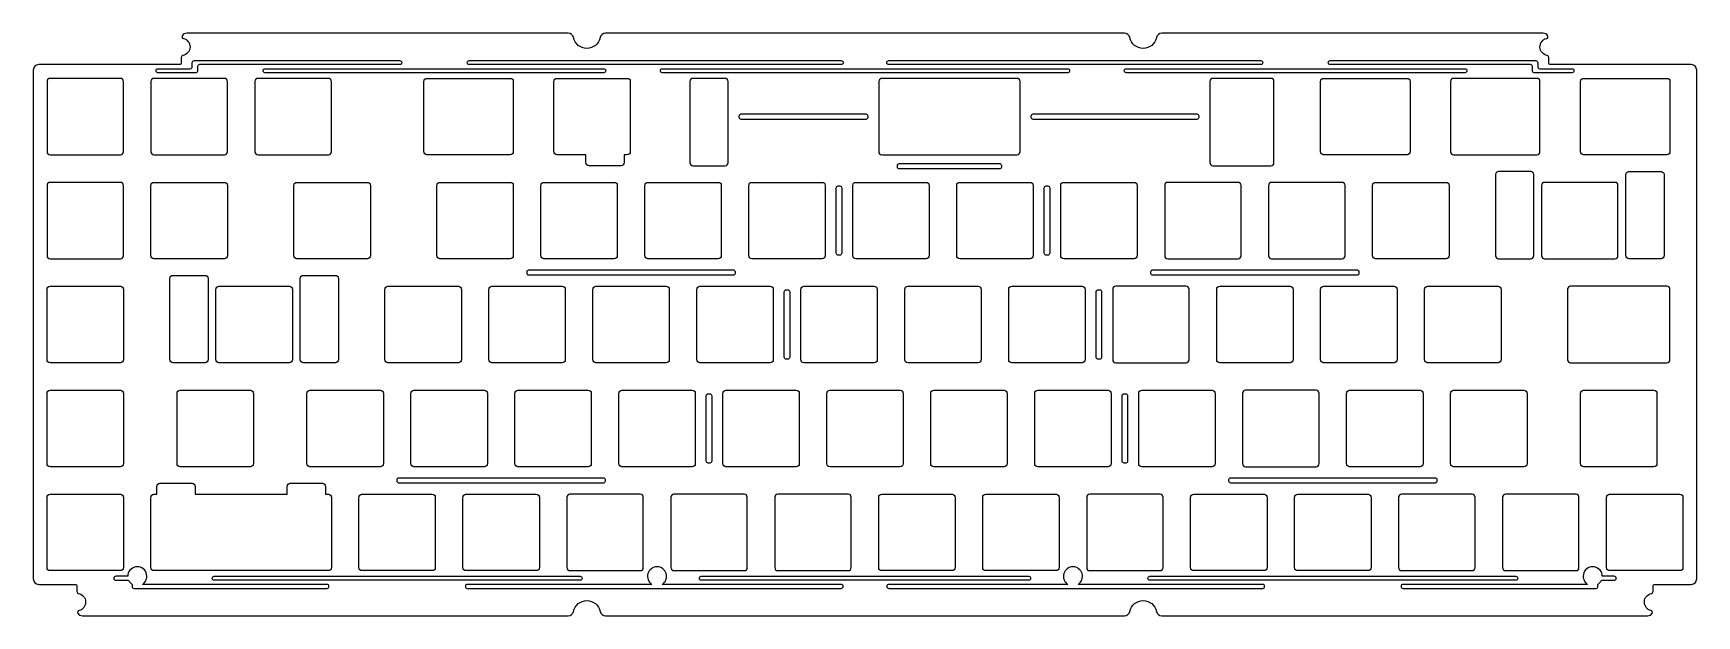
# Model space of a CAD drawing. Header units: millimetres. Extents: x -305 to 0, y 99 to 206.
import ezdxf

# ---------------------------------------------------------------- set-up
doc = ezdxf.new("R2010")
doc.units = ezdxf.units.MM
doc.layers.get('0').update_dxf_attribs({"linetype": 'CONTINUOUS'})

msp = doc.modelspace()

# ---------------------------------------------------------------- linework, layer by layer
for points in [[(-296.41, 99.95, 0.535184), (-296.6, 99.4, 0.236068), (-295.8, 99), (-206.78, 99, 0.35434), (-205.8, 99.79, -0.810435), (-200.91, 99.79, 0.35434), (-199.93, 99), (-104.87, 99, 0.35434), (-103.89, 99.79, -0.810435), (-99, 99.79, 0.35434), (-98.02, 99), (-9, 99, 0.236068), (-8.2, 99.4, 0.535184), (-8.39, 99.95, -0.805531), (-8.29, 103.07, 0.362292), (-8, 103.42), (-8, 104.4, -0.414214), (-7.65, 104.75), (-1, 104.75, 0.414214), (0, 105.75), (0, 199, 0.414214), (-1, 200), (-26.77, 200, -0.414214), (-27.12, 200.35), (-27.12, 201.33, 0.362292), (-27.41, 201.68, -0.805531), (-27.52, 204.8, 0.535183), (-27.32, 205.35, 0.236069), (-28.12, 205.75), (-98.02, 205.75, 0.35434), (-99, 204.96, -0.810435), (-103.89, 204.96, 0.35434), (-104.87, 205.75), (-199.93, 205.75, 0.35434), (-200.91, 204.96, -0.810435), (-205.8, 204.96, 0.35434), (-206.78, 205.75), (-276.68, 205.75, 0.236069), (-277.48, 205.35, 0.535183), (-277.28, 204.8, -0.805531), (-277.39, 201.68, 0.362292), (-277.68, 201.33), (-277.68, 200.35, -0.414214), (-278.03, 200), (-303.8, 200, 0.414214), (-304.8, 199), (-304.8, 105.75, 0.414214), (-303.8, 104.75), (-297.15, 104.75, -0.414214), (-296.8, 104.4), (-296.8, 103.42, 0.362292), (-296.51, 103.07, -0.805531)], [(-296.41, 99.95, 0.535184), (-296.6, 99.4, 0.236068), (-295.8, 99), (-206.78, 99, 0.35434), (-205.8, 99.79, -0.810435), (-200.91, 99.79, 0.35434), (-199.93, 99), (-104.87, 99, 0.35434), (-103.89, 99.79, -0.810435), (-99, 99.79, 0.35434), (-98.02, 99), (-9, 99, 0.236068), (-8.2, 99.4, 0.535184), (-8.39, 99.95, -0.805531), (-8.29, 103.07, 0.362292), (-8, 103.42), (-8, 104.4, -0.414214), (-7.65, 104.75), (-1, 104.75, 0.414214), (0, 105.75), (0, 199, 0.414214), (-1, 200), (-26.77, 200, -0.414214), (-27.12, 200.35), (-27.12, 201.33, 0.362292), (-27.41, 201.68, -0.805531), (-27.52, 204.8, 0.535183), (-27.32, 205.35, 0.236069), (-28.12, 205.75), (-98.02, 205.75, 0.35434), (-99, 204.96, -0.810435), (-103.89, 204.96, 0.35434), (-104.87, 205.75), (-199.93, 205.75, 0.35434), (-200.91, 204.96, -0.810435), (-205.8, 204.96, 0.35434), (-206.78, 205.75), (-276.68, 205.75, 0.236069), (-277.48, 205.35, 0.535183), (-277.28, 204.8, -0.805531), (-277.39, 201.68, 0.362292), (-277.68, 201.33), (-277.68, 200.35, -0.414214), (-278.03, 200), (-303.8, 200, 0.414214), (-304.8, 199), (-304.8, 105.75, 0.414214), (-303.8, 104.75), (-297.15, 104.75, -0.414214), (-296.8, 104.4), (-296.8, 103.42, 0.362292), (-296.51, 103.07, -0.805531)], [(-274.68, 199.65), (-274.68, 198.87, -0.414214), (-275.03, 198.52), (-281.95, 198.52, -0.414214), (-282.3, 198.87), (-282.3, 198.9, -0.414214), (-281.95, 199.25), (-276.03, 199.25, 0.414214), (-275.68, 199.6), (-275.68, 200.4, -0.414214), (-275.33, 200.75), (-237.64, 200.75, -0.414214), (-237.29, 200.4), (-237.29, 200.35, -0.414214), (-237.64, 200), (-274.33, 200, 0.414214)], [(-274.68, 199.65), (-274.68, 198.87, -0.414214), (-275.03, 198.52), (-281.95, 198.52, -0.414214), (-282.3, 198.87), (-282.3, 198.9, -0.414214), (-281.95, 199.25), (-276.03, 199.25, 0.414214), (-275.68, 199.6), (-275.68, 200.4, -0.414214), (-275.33, 200.75), (-237.64, 200.75, -0.414214), (-237.29, 200.4), (-237.29, 200.35, -0.414214), (-237.64, 200), (-274.33, 200, 0.414214)], [(-200.25, 198.52), (-262.33, 198.52, -0.414214), (-262.68, 198.87), (-262.68, 198.9, -0.414214), (-262.33, 199.25), (-200.25, 199.25, -0.414214), (-199.9, 198.9), (-199.9, 198.87, -0.414214)], [(-200.25, 198.52), (-262.33, 198.52, -0.414214), (-262.68, 198.87), (-262.68, 198.9, -0.414214), (-262.33, 199.25), (-200.25, 199.25, -0.414214), (-199.9, 198.9), (-199.9, 198.87, -0.414214)], [(-224.94, 200.75), (-156.75, 200.75, -0.414214), (-156.4, 200.4), (-156.4, 200.35, -0.414214), (-156.75, 200), (-224.94, 200, -0.414214), (-225.29, 200.35), (-225.29, 200.4, -0.414214)], [(-224.94, 200.75), (-156.75, 200.75, -0.414214), (-156.4, 200.4), (-156.4, 200.35, -0.414214), (-156.75, 200), (-224.94, 200, -0.414214), (-225.29, 200.35), (-225.29, 200.4, -0.414214)], [(-189.9, 198.87), (-189.9, 198.9, -0.414214), (-189.55, 199.25), (-115.25, 199.25, -0.414214), (-114.9, 198.9), (-114.9, 198.87, -0.414214), (-115.25, 198.52), (-189.55, 198.52, -0.414214)], [(-189.9, 198.87), (-189.9, 198.9, -0.414214), (-189.55, 199.25), (-115.25, 199.25, -0.414214), (-114.9, 198.9), (-114.9, 198.87, -0.414214), (-115.25, 198.52), (-189.55, 198.52, -0.414214)], [(-79.51, 200.4), (-79.51, 200.35, -0.414214), (-79.86, 200), (-148.05, 200, -0.414214), (-148.4, 200.35), (-148.4, 200.4, -0.414214), (-148.05, 200.75), (-79.86, 200.75, -0.414214)], [(-79.51, 200.4), (-79.51, 200.35, -0.414214), (-79.86, 200), (-148.05, 200, -0.414214), (-148.4, 200.35), (-148.4, 200.4, -0.414214), (-148.05, 200.75), (-79.86, 200.75, -0.414214)], [(-104.9, 198.87), (-104.9, 198.9, -0.414214), (-104.55, 199.25), (-42.47, 199.25, -0.414214), (-42.12, 198.9), (-42.12, 198.87, -0.414214), (-42.47, 198.52), (-104.55, 198.52, -0.414214)], [(-104.9, 198.87), (-104.9, 198.9, -0.414214), (-104.55, 199.25), (-42.47, 199.25, -0.414214), (-42.12, 198.9), (-42.12, 198.87, -0.414214), (-42.47, 198.52), (-104.55, 198.52, -0.414214)], [(-67.16, 200.75), (-29.47, 200.75, -0.414214), (-29.12, 200.4), (-29.12, 199.6, 0.414214), (-28.77, 199.25), (-22.85, 199.25, -0.414214), (-22.5, 198.9), (-22.5, 198.87, -0.414214), (-22.85, 198.52), (-29.77, 198.52, -0.414214), (-30.12, 198.87), (-30.12, 199.65, 0.414214), (-30.47, 200), (-67.16, 200, -0.414214), (-67.51, 200.35), (-67.51, 200.4, -0.414214)], [(-67.16, 200.75), (-29.47, 200.75, -0.414214), (-29.12, 200.4), (-29.12, 199.6, 0.414214), (-28.77, 199.25), (-22.85, 199.25, -0.414214), (-22.5, 198.9), (-22.5, 198.87, -0.414214), (-22.85, 198.52), (-29.77, 198.52, -0.414214), (-30.12, 198.87), (-30.12, 199.65, 0.414214), (-30.47, 200), (-67.16, 200, -0.414214), (-67.51, 200.35), (-67.51, 200.4, -0.414214)], [(-302.28, 184.03, 0.414214), (-301.73, 183.47), (-288.82, 183.47, 0.414214), (-288.28, 184.03), (-288.28, 196.93, 0.414214), (-288.82, 197.47), (-301.73, 197.47, 0.414214), (-302.28, 196.93)], [(-302.28, 184.03, 0.414214), (-301.73, 183.47), (-288.82, 183.47, 0.414214), (-288.28, 184.03), (-288.28, 196.93, 0.414214), (-288.82, 197.47), (-301.73, 197.47, 0.414214), (-302.28, 196.93)], [(-269.23, 196.93, 0.414214), (-269.77, 197.47), (-282.68, 197.47, 0.414214), (-283.23, 196.93), (-283.23, 184.03, 0.414214), (-282.68, 183.47), (-269.77, 183.47, 0.414214), (-269.23, 184.03)], [(-269.23, 196.93, 0.414214), (-269.77, 197.47), (-282.68, 197.47, 0.414214), (-283.23, 196.93), (-283.23, 184.03, 0.414214), (-282.68, 183.47), (-269.77, 183.47, 0.414214), (-269.23, 184.03)], [(-250.18, 196.93, 0.414214), (-250.73, 197.47), (-263.62, 197.47, 0.414214), (-264.18, 196.93), (-264.18, 184.03, 0.414214), (-263.62, 183.47), (-250.73, 183.47, 0.414214), (-250.18, 184.03)], [(-250.18, 196.93, 0.414214), (-250.73, 197.47), (-263.62, 197.47, 0.414214), (-264.18, 196.93), (-264.18, 184.03, 0.414214), (-263.62, 183.47), (-250.73, 183.47, 0.414214), (-250.18, 184.03)], [(-217.39, 183.47), (-232.67, 183.47, -0.414214), (-233.22, 184.03), (-233.22, 196.93, -0.414214), (-232.67, 197.47), (-217.39, 197.47, -0.414214), (-216.84, 196.93), (-216.84, 184.03, -0.414214)], [(-217.39, 183.47), (-232.67, 183.47, -0.414214), (-233.22, 184.03), (-233.22, 196.93, -0.414214), (-232.67, 197.47), (-217.39, 197.47, -0.414214), (-216.84, 196.93), (-216.84, 184.03, -0.414214)], [(-203.53, 183.47), (-208.86, 183.47, -0.414214), (-209.41, 184.03), (-209.41, 196.93, -0.414214), (-208.86, 197.47), (-195.96, 197.47, -0.414214), (-195.41, 196.93), (-195.41, 184.03, -0.414214), (-195.96, 183.47), (-196.53, 183.47), (-196.53, 182.03, -0.414214), (-197.07, 181.47), (-202.97, 181.47, -0.414214), (-203.53, 182.03)], [(-203.53, 183.47), (-208.86, 183.47, -0.414214), (-209.41, 184.03), (-209.41, 196.93, -0.414214), (-208.86, 197.47), (-195.96, 197.47, -0.414214), (-195.41, 196.93), (-195.41, 184.03, -0.414214), (-195.96, 183.47), (-196.53, 183.47), (-196.53, 182.03, -0.414214), (-197.07, 181.47), (-202.97, 181.47, -0.414214), (-203.53, 182.03)], [(-177.47, 196.93, 0.414214), (-178.02, 197.47), (-183.92, 197.47, 0.414214), (-184.47, 196.93), (-184.47, 182.03, 0.414214), (-183.92, 181.47), (-178.02, 181.47, 0.414214), (-177.47, 182.03)], [(-177.47, 196.93, 0.414214), (-178.02, 197.47), (-183.92, 197.47, 0.414214), (-184.47, 196.93), (-184.47, 182.03, 0.414214), (-183.92, 181.47), (-178.02, 181.47, 0.414214), (-177.47, 182.03)], [(-149.88, 184.03, 0.414214), (-149.32, 183.47), (-124.52, 183.47, 0.414214), (-123.97, 184.03), (-123.97, 196.93, 0.414214), (-124.52, 197.47), (-149.32, 197.47, 0.414214), (-149.88, 196.93)], [(-149.88, 184.03, 0.414214), (-149.32, 183.47), (-124.52, 183.47, 0.414214), (-123.97, 184.03), (-123.97, 196.93, 0.414214), (-124.52, 197.47), (-149.32, 197.47, 0.414214), (-149.88, 196.93)], [(-88.67, 197.47, 0.414214), (-89.22, 196.93), (-89.22, 182.03, 0.414214), (-88.67, 181.47), (-78.02, 181.47, 0.414214), (-77.47, 182.03), (-77.47, 196.93, 0.414214), (-78.02, 197.47)], [(-88.67, 197.47, 0.414214), (-89.22, 196.93), (-89.22, 182.03, 0.414214), (-88.67, 181.47), (-78.02, 181.47, 0.414214), (-77.47, 182.03), (-77.47, 196.93, 0.414214), (-78.02, 197.47)], [(-68.91, 184.03), (-68.91, 196.93, -0.414214), (-68.36, 197.47), (-53.08, 197.47, -0.414214), (-52.53, 196.93), (-52.53, 184.03, -0.414214), (-53.08, 183.47), (-68.36, 183.47, -0.414214)], [(-68.91, 184.03), (-68.91, 196.93, -0.414214), (-68.36, 197.47), (-53.08, 197.47, -0.414214), (-52.53, 196.93), (-52.53, 184.03, -0.414214), (-53.08, 183.47), (-68.36, 183.47, -0.414214)], [(-29.27, 183.47, 0.414214), (-28.72, 184.03), (-28.72, 196.93, 0.414214), (-29.27, 197.47), (-44.55, 197.47, 0.414214), (-45.1, 196.93), (-45.1, 184.03, 0.414214), (-44.55, 183.47)], [(-29.27, 183.47, 0.414214), (-28.72, 184.03), (-28.72, 196.93, 0.414214), (-29.27, 197.47), (-44.55, 197.47, 0.414214), (-45.1, 196.93), (-45.1, 184.03, 0.414214), (-44.55, 183.47)], [(-21.29, 184.03), (-21.29, 196.93, -0.414214), (-20.74, 197.47), (-5.46, 197.47, -0.414214), (-4.91, 196.93), (-4.91, 184.03, -0.414214), (-5.46, 183.47), (-20.74, 183.47, -0.414214)], [(-21.29, 184.03), (-21.29, 196.93, -0.414214), (-20.74, 197.47), (-5.46, 197.47, -0.414214), (-4.91, 196.93), (-4.91, 184.03, -0.414214), (-5.46, 183.47), (-20.74, 183.47, -0.414214)], [(-175.44, 190.32), (-175.44, 190.62, -0.414214), (-175.09, 190.97), (-152.25, 190.97, -0.414214), (-151.9, 190.62), (-151.9, 190.32, -0.414214), (-152.25, 189.97), (-175.09, 189.97, -0.414214)], [(-175.44, 190.32), (-175.44, 190.62, -0.414214), (-175.09, 190.97), (-152.25, 190.97, -0.414214), (-151.9, 190.62), (-151.9, 190.32, -0.414214), (-152.25, 189.97), (-175.09, 189.97, -0.414214)], [(-91.6, 189.97), (-121.59, 189.97, -0.414214), (-121.94, 190.32), (-121.94, 190.62, -0.414214), (-121.59, 190.97), (-91.6, 190.97, -0.414214), (-91.25, 190.62), (-91.25, 190.32, -0.414214)], [(-91.6, 189.97), (-121.59, 189.97, -0.414214), (-121.94, 190.32), (-121.94, 190.62, -0.414214), (-121.59, 190.97), (-91.6, 190.97, -0.414214), (-91.25, 190.62), (-91.25, 190.32, -0.414214)], [(-146.1, 181.88), (-127.75, 181.88, -0.414214), (-127.4, 181.53), (-127.4, 181.23, -0.414214), (-127.75, 180.88), (-146.1, 180.88, -0.414214), (-146.45, 181.23), (-146.45, 181.53, -0.414214)], [(-146.1, 181.88), (-127.75, 181.88, -0.414214), (-127.4, 181.53), (-127.4, 181.23, -0.414214), (-127.75, 180.88), (-146.1, 180.88, -0.414214), (-146.45, 181.23), (-146.45, 181.53, -0.414214)], [(-29.87, 179.87, 0.414214), (-30.42, 180.42), (-36.32, 180.42, 0.414214), (-36.87, 179.87), (-36.87, 164.97, 0.414214), (-36.32, 164.42), (-30.42, 164.42, 0.414214), (-29.87, 164.97)], [(-29.87, 179.87, 0.414214), (-30.42, 180.42), (-36.32, 180.42, 0.414214), (-36.87, 179.87), (-36.87, 164.97, 0.414214), (-36.32, 164.42), (-30.42, 164.42, 0.414214), (-29.87, 164.97)], [(-5.99, 179.87), (-5.99, 164.97, -0.414214), (-6.54, 164.42), (-12.44, 164.42, -0.414214), (-12.99, 164.97), (-12.99, 179.87, -0.414214), (-12.44, 180.42), (-6.54, 180.42, -0.414214)], [(-5.99, 179.87), (-5.99, 164.97, -0.414214), (-6.54, 164.42), (-12.44, 164.42, -0.414214), (-12.99, 164.97), (-12.99, 179.87, -0.414214), (-12.44, 180.42), (-6.54, 180.42, -0.414214)], [(-302.28, 164.97, 0.414214), (-301.73, 164.42), (-288.82, 164.42, 0.414214), (-288.28, 164.97), (-288.28, 177.87, 0.414214), (-288.82, 178.42), (-301.73, 178.42, 0.414214), (-302.28, 177.87)], [(-302.28, 164.97, 0.414214), (-301.73, 164.42), (-288.82, 164.42, 0.414214), (-288.28, 164.97), (-288.28, 177.87, 0.414214), (-288.82, 178.42), (-301.73, 178.42, 0.414214), (-302.28, 177.87)], [(-269.23, 177.87), (-269.23, 164.97, -0.414214), (-269.77, 164.42), (-282.68, 164.42, -0.414214), (-283.23, 164.97), (-283.23, 177.87, -0.414214), (-282.68, 178.42), (-269.77, 178.42, -0.414214)], [(-269.23, 177.87), (-269.23, 164.97, -0.414214), (-269.77, 164.42), (-282.68, 164.42, -0.414214), (-283.23, 164.97), (-283.23, 177.87, -0.414214), (-282.68, 178.42), (-269.77, 178.42, -0.414214)], [(-243.03, 177.87), (-243.03, 164.97, -0.414214), (-243.58, 164.42), (-256.48, 164.42, -0.414214), (-257.03, 164.97), (-257.03, 177.87, -0.414214), (-256.48, 178.42), (-243.58, 178.42, -0.414214)], [(-243.03, 177.87), (-243.03, 164.97, -0.414214), (-243.58, 164.42), (-256.48, 164.42, -0.414214), (-257.03, 164.97), (-257.03, 177.87, -0.414214), (-256.48, 178.42), (-243.58, 178.42, -0.414214)], [(-216.84, 177.87), (-216.84, 164.97, -0.414214), (-217.39, 164.42), (-230.29, 164.42, -0.414214), (-230.84, 164.97), (-230.84, 177.87, -0.414214), (-230.29, 178.42), (-217.39, 178.42, -0.414214)], [(-216.84, 177.87), (-216.84, 164.97, -0.414214), (-217.39, 164.42), (-230.29, 164.42, -0.414214), (-230.84, 164.97), (-230.84, 177.87, -0.414214), (-230.29, 178.42), (-217.39, 178.42, -0.414214)], [(-197.79, 177.87), (-197.79, 164.97, -0.414214), (-198.34, 164.42), (-211.24, 164.42, -0.414214), (-211.79, 164.97), (-211.79, 177.87, -0.414214), (-211.24, 178.42), (-198.34, 178.42, -0.414214)], [(-197.79, 177.87), (-197.79, 164.97, -0.414214), (-198.34, 164.42), (-211.24, 164.42, -0.414214), (-211.79, 164.97), (-211.79, 177.87, -0.414214), (-211.24, 178.42), (-198.34, 178.42, -0.414214)], [(-178.74, 177.87), (-178.74, 164.97, -0.414214), (-179.29, 164.42), (-192.19, 164.42, -0.414214), (-192.74, 164.97), (-192.74, 177.87, -0.414214), (-192.19, 178.42), (-179.29, 178.42, -0.414214)], [(-178.74, 177.87), (-178.74, 164.97, -0.414214), (-179.29, 164.42), (-192.19, 164.42, -0.414214), (-192.74, 164.97), (-192.74, 177.87, -0.414214), (-192.19, 178.42), (-179.29, 178.42, -0.414214)], [(-159.69, 177.87), (-159.69, 164.97, -0.414214), (-160.24, 164.42), (-173.14, 164.42, -0.414214), (-173.69, 164.97), (-173.69, 177.87, -0.414214), (-173.14, 178.42), (-160.24, 178.42, -0.414214)], [(-159.69, 177.87), (-159.69, 164.97, -0.414214), (-160.24, 164.42), (-173.14, 164.42, -0.414214), (-173.69, 164.97), (-173.69, 177.87, -0.414214), (-173.14, 178.42), (-160.24, 178.42, -0.414214)], [(-156.66, 177.43), (-156.66, 165.43, -0.414214), (-157.01, 165.08), (-157.31, 165.08, -0.414214), (-157.66, 165.43), (-157.66, 177.43, -0.414214), (-157.31, 177.78), (-157.01, 177.78, -0.414214)], [(-156.66, 177.43), (-156.66, 165.43, -0.414214), (-157.01, 165.08), (-157.31, 165.08, -0.414214), (-157.66, 165.43), (-157.66, 177.43, -0.414214), (-157.31, 177.78), (-157.01, 177.78, -0.414214)], [(-140.64, 177.87), (-140.64, 164.97, -0.414214), (-141.19, 164.42), (-154.09, 164.42, -0.414214), (-154.64, 164.97), (-154.64, 177.87, -0.414214), (-154.09, 178.42), (-141.19, 178.42, -0.414214)], [(-140.64, 177.87), (-140.64, 164.97, -0.414214), (-141.19, 164.42), (-154.09, 164.42, -0.414214), (-154.64, 164.97), (-154.64, 177.87, -0.414214), (-154.09, 178.42), (-141.19, 178.42, -0.414214)], [(-121.59, 177.87), (-121.59, 164.97, -0.414214), (-122.14, 164.42), (-135.04, 164.42, -0.414214), (-135.59, 164.97), (-135.59, 177.87, -0.414214), (-135.04, 178.42), (-122.14, 178.42, -0.414214)], [(-121.59, 177.87), (-121.59, 164.97, -0.414214), (-122.14, 164.42), (-135.04, 164.42, -0.414214), (-135.59, 164.97), (-135.59, 177.87, -0.414214), (-135.04, 178.42), (-122.14, 178.42, -0.414214)], [(-119.21, 177.78), (-118.91, 177.78, -0.414214), (-118.56, 177.43), (-118.56, 165.43, -0.414214), (-118.91, 165.08), (-119.21, 165.08, -0.414214), (-119.56, 165.43), (-119.56, 177.43, -0.414214)], [(-119.21, 177.78), (-118.91, 177.78, -0.414214), (-118.56, 177.43), (-118.56, 165.43, -0.414214), (-118.91, 165.08), (-119.21, 165.08, -0.414214), (-119.56, 165.43), (-119.56, 177.43, -0.414214)], [(-102.54, 177.87), (-102.54, 164.97, -0.414214), (-103.09, 164.42), (-115.99, 164.42, -0.414214), (-116.54, 164.97), (-116.54, 177.87, -0.414214), (-115.99, 178.42), (-103.09, 178.42, -0.414214)], [(-102.54, 177.87), (-102.54, 164.97, -0.414214), (-103.09, 164.42), (-115.99, 164.42, -0.414214), (-116.54, 164.97), (-116.54, 177.87, -0.414214), (-115.99, 178.42), (-103.09, 178.42, -0.414214)], [(-96.94, 178.42, 0.414214), (-97.49, 177.87), (-97.49, 164.97, 0.414214), (-96.94, 164.42), (-84.04, 164.42, 0.414214), (-83.49, 164.97), (-83.49, 177.87, 0.414214), (-84.04, 178.42)], [(-96.94, 178.42, 0.414214), (-97.49, 177.87), (-97.49, 164.97, 0.414214), (-96.94, 164.42), (-84.04, 164.42, 0.414214), (-83.49, 164.97), (-83.49, 177.87, 0.414214), (-84.04, 178.42)], [(-64.99, 164.42, 0.414214), (-64.44, 164.97), (-64.44, 177.87, 0.414214), (-64.99, 178.42), (-77.89, 178.42, 0.414214), (-78.44, 177.87), (-78.44, 164.97, 0.414214), (-77.89, 164.42)], [(-64.99, 164.42, 0.414214), (-64.44, 164.97), (-64.44, 177.87, 0.414214), (-64.99, 178.42), (-77.89, 178.42, 0.414214), (-78.44, 177.87), (-78.44, 164.97, 0.414214), (-77.89, 164.42)], [(-45.94, 164.42), (-58.84, 164.42, -0.414214), (-59.39, 164.97), (-59.39, 177.87, -0.414214), (-58.84, 178.42), (-45.94, 178.42, -0.414214), (-45.39, 177.87), (-45.39, 164.97, -0.414214)], [(-45.94, 164.42), (-58.84, 164.42, -0.414214), (-59.39, 164.97), (-59.39, 177.87, -0.414214), (-58.84, 178.42), (-45.94, 178.42, -0.414214), (-45.39, 177.87), (-45.39, 164.97, -0.414214)], [(-14.43, 177.87, 0.414214), (-14.98, 178.42), (-27.88, 178.42, 0.414214), (-28.43, 177.87), (-28.43, 164.97, 0.414214), (-27.88, 164.42), (-14.98, 164.42, 0.414214), (-14.43, 164.97)], [(-14.43, 177.87, 0.414214), (-14.98, 178.42), (-27.88, 178.42, 0.414214), (-28.43, 177.87), (-28.43, 164.97, 0.414214), (-27.88, 164.42), (-14.98, 164.42, 0.414214), (-14.43, 164.97)], [(-214.31, 161.75), (-214.31, 162.05, -0.414214), (-213.96, 162.4), (-176.56, 162.4, -0.414214), (-176.21, 162.05), (-176.21, 161.75, -0.414214), (-176.56, 161.4), (-213.96, 161.4, -0.414214)], [(-214.31, 161.75), (-214.31, 162.05, -0.414214), (-213.96, 162.4), (-176.56, 162.4, -0.414214), (-176.21, 162.05), (-176.21, 161.75, -0.414214), (-176.56, 161.4), (-213.96, 161.4, -0.414214)], [(-100.01, 161.75), (-100.01, 162.05, -0.414214), (-99.66, 162.4), (-62.26, 162.4, -0.414214), (-61.91, 162.05), (-61.91, 161.75, -0.414214), (-62.26, 161.4), (-99.66, 161.4, -0.414214)], [(-100.01, 161.75), (-100.01, 162.05, -0.414214), (-99.66, 162.4), (-62.26, 162.4, -0.414214), (-61.91, 162.05), (-61.91, 161.75, -0.414214), (-62.26, 161.4), (-99.66, 161.4, -0.414214)], [(-302.28, 145.93), (-302.28, 158.82, -0.414214), (-301.73, 159.37), (-288.82, 159.37, -0.414214), (-288.28, 158.82), (-288.28, 145.93, -0.414214), (-288.82, 145.37), (-301.73, 145.37, -0.414214)], [(-302.28, 145.93), (-302.28, 158.82, -0.414214), (-301.73, 159.37), (-288.82, 159.37, -0.414214), (-288.28, 158.82), (-288.28, 145.93, -0.414214), (-288.82, 145.37), (-301.73, 145.37, -0.414214)], [(-279.76, 145.93), (-279.76, 160.82, -0.414214), (-279.21, 161.37), (-273.31, 161.37, -0.414214), (-272.76, 160.82), (-272.76, 145.93, -0.414214), (-273.31, 145.37), (-279.21, 145.37, -0.414214)], [(-279.76, 145.93), (-279.76, 160.82, -0.414214), (-279.21, 161.37), (-273.31, 161.37, -0.414214), (-272.76, 160.82), (-272.76, 145.93, -0.414214), (-273.31, 145.37), (-279.21, 145.37, -0.414214)], [(-271.32, 145.93), (-271.32, 158.82, -0.414214), (-270.77, 159.37), (-257.87, 159.37, -0.414214), (-257.32, 158.82), (-257.32, 145.93, -0.414214), (-257.87, 145.37), (-270.77, 145.37, -0.414214)], [(-271.32, 145.93), (-271.32, 158.82, -0.414214), (-270.77, 159.37), (-257.87, 159.37, -0.414214), (-257.32, 158.82), (-257.32, 145.93, -0.414214), (-257.87, 145.37), (-270.77, 145.37, -0.414214)], [(-255.88, 145.93), (-255.88, 160.82, -0.414214), (-255.33, 161.37), (-249.43, 161.37, -0.414214), (-248.88, 160.82), (-248.88, 145.93, -0.414214), (-249.43, 145.37), (-255.33, 145.37, -0.414214)], [(-255.88, 145.93), (-255.88, 160.82, -0.414214), (-255.33, 161.37), (-249.43, 161.37, -0.414214), (-248.88, 160.82), (-248.88, 145.93, -0.414214), (-249.43, 145.37), (-255.33, 145.37, -0.414214)], [(-240.36, 145.93), (-240.36, 158.82, -0.414214), (-239.81, 159.37), (-226.91, 159.37, -0.414214), (-226.36, 158.82), (-226.36, 145.93, -0.414214), (-226.91, 145.37), (-239.81, 145.37, -0.414214)], [(-240.36, 145.93), (-240.36, 158.82, -0.414214), (-239.81, 159.37), (-226.91, 159.37, -0.414214), (-226.36, 158.82), (-226.36, 145.93, -0.414214), (-226.91, 145.37), (-239.81, 145.37, -0.414214)], [(-221.31, 145.93), (-221.31, 158.82, -0.414214), (-220.76, 159.37), (-207.86, 159.37, -0.414214), (-207.31, 158.82), (-207.31, 145.93, -0.414214), (-207.86, 145.37), (-220.76, 145.37, -0.414214)], [(-221.31, 145.93), (-221.31, 158.82, -0.414214), (-220.76, 159.37), (-207.86, 159.37, -0.414214), (-207.31, 158.82), (-207.31, 145.93, -0.414214), (-207.86, 145.37), (-220.76, 145.37, -0.414214)], [(-202.26, 145.93), (-202.26, 158.82, -0.414214), (-201.71, 159.37), (-188.81, 159.37, -0.414214), (-188.26, 158.82), (-188.26, 145.93, -0.414214), (-188.81, 145.37), (-201.71, 145.37, -0.414214)], [(-202.26, 145.93), (-202.26, 158.82, -0.414214), (-201.71, 159.37), (-188.81, 159.37, -0.414214), (-188.26, 158.82), (-188.26, 145.93, -0.414214), (-188.81, 145.37), (-201.71, 145.37, -0.414214)], [(-183.21, 145.93), (-183.21, 158.82, -0.414214), (-182.66, 159.37), (-169.76, 159.37, -0.414214), (-169.21, 158.82), (-169.21, 145.93, -0.414214), (-169.76, 145.37), (-182.66, 145.37, -0.414214)], [(-183.21, 145.93), (-183.21, 158.82, -0.414214), (-182.66, 159.37), (-169.76, 159.37, -0.414214), (-169.21, 158.82), (-169.21, 145.93, -0.414214), (-169.76, 145.37), (-182.66, 145.37, -0.414214)], [(-167.19, 146.37), (-167.19, 158.38, -0.414214), (-166.84, 158.73), (-166.54, 158.73, -0.414214), (-166.19, 158.38), (-166.19, 146.37, -0.414214), (-166.54, 146.02), (-166.84, 146.02, -0.414214)], [(-167.19, 146.37), (-167.19, 158.38, -0.414214), (-166.84, 158.73), (-166.54, 158.73, -0.414214), (-166.19, 158.38), (-166.19, 146.37, -0.414214), (-166.54, 146.02), (-166.84, 146.02, -0.414214)], [(-164.16, 145.93), (-164.16, 158.82, -0.414214), (-163.61, 159.37), (-150.71, 159.37, -0.414214), (-150.16, 158.82), (-150.16, 145.93, -0.414214), (-150.71, 145.37), (-163.61, 145.37, -0.414214)], [(-164.16, 145.93), (-164.16, 158.82, -0.414214), (-163.61, 159.37), (-150.71, 159.37, -0.414214), (-150.16, 158.82), (-150.16, 145.93, -0.414214), (-150.71, 145.37), (-163.61, 145.37, -0.414214)], [(-145.11, 145.93), (-145.11, 158.82, -0.414214), (-144.56, 159.37), (-131.66, 159.37, -0.414214), (-131.11, 158.82), (-131.11, 145.93, -0.414214), (-131.66, 145.37), (-144.56, 145.37, -0.414214)], [(-145.11, 145.93), (-145.11, 158.82, -0.414214), (-144.56, 159.37), (-131.66, 159.37, -0.414214), (-131.11, 158.82), (-131.11, 145.93, -0.414214), (-131.66, 145.37), (-144.56, 145.37, -0.414214)], [(-126.06, 145.93), (-126.06, 158.82, -0.414214), (-125.51, 159.37), (-112.61, 159.37, -0.414214), (-112.06, 158.82), (-112.06, 145.93, -0.414214), (-112.61, 145.37), (-125.51, 145.37, -0.414214)], [(-126.06, 145.93), (-126.06, 158.82, -0.414214), (-125.51, 159.37), (-112.61, 159.37, -0.414214), (-112.06, 158.82), (-112.06, 145.93, -0.414214), (-112.61, 145.37), (-125.51, 145.37, -0.414214)], [(-110.04, 146.37), (-110.04, 158.38, -0.414214), (-109.69, 158.73), (-109.39, 158.73, -0.414214), (-109.04, 158.38), (-109.04, 146.37, -0.414214), (-109.39, 146.02), (-109.69, 146.02, -0.414214)], [(-110.04, 146.37), (-110.04, 158.38, -0.414214), (-109.69, 158.73), (-109.39, 158.73, -0.414214), (-109.04, 158.38), (-109.04, 146.37, -0.414214), (-109.39, 146.02), (-109.69, 146.02, -0.414214)], [(-93.56, 145.37, 0.414214), (-93.01, 145.93), (-93.01, 158.82, 0.414214), (-93.56, 159.37), (-106.46, 159.37, 0.414214), (-107.01, 158.82), (-107.01, 145.93, 0.414214), (-106.46, 145.37)], [(-93.56, 145.37, 0.414214), (-93.01, 145.93), (-93.01, 158.82, 0.414214), (-93.56, 159.37), (-106.46, 159.37, 0.414214), (-107.01, 158.82), (-107.01, 145.93, 0.414214), (-106.46, 145.37)], [(-87.96, 145.93), (-87.96, 158.82, -0.414214), (-87.41, 159.37), (-74.51, 159.37, -0.414214), (-73.96, 158.82), (-73.96, 145.93, -0.414214), (-74.51, 145.37), (-87.41, 145.37, -0.414214)], [(-87.96, 145.93), (-87.96, 158.82, -0.414214), (-87.41, 159.37), (-74.51, 159.37, -0.414214), (-73.96, 158.82), (-73.96, 145.93, -0.414214), (-74.51, 145.37), (-87.41, 145.37, -0.414214)], [(-68.36, 159.37), (-55.46, 159.37, -0.414214), (-54.91, 158.82), (-54.91, 145.93, -0.414214), (-55.46, 145.37), (-68.36, 145.37, -0.414214), (-68.91, 145.93), (-68.91, 158.82, -0.414214)], [(-68.36, 159.37), (-55.46, 159.37, -0.414214), (-54.91, 158.82), (-54.91, 145.93, -0.414214), (-55.46, 145.37), (-68.36, 145.37, -0.414214), (-68.91, 145.93), (-68.91, 158.82, -0.414214)], [(-35.86, 158.82), (-35.86, 145.93, -0.414214), (-36.41, 145.37), (-49.31, 145.37, -0.414214), (-49.86, 145.93), (-49.86, 158.82, -0.414214), (-49.31, 159.37), (-36.41, 159.37, -0.414214)], [(-35.86, 158.82), (-35.86, 145.93, -0.414214), (-36.41, 145.37), (-49.31, 145.37, -0.414214), (-49.86, 145.93), (-49.86, 158.82, -0.414214), (-49.31, 159.37), (-36.41, 159.37, -0.414214)], [(-23.12, 159.37, 0.414214), (-23.67, 158.82), (-23.67, 145.93, 0.414214), (-23.12, 145.37), (-5.46, 145.37, 0.414214), (-4.91, 145.93), (-4.91, 158.82, 0.414214), (-5.46, 159.37)], [(-23.12, 159.37, 0.414214), (-23.67, 158.82), (-23.67, 145.93, 0.414214), (-23.12, 145.37), (-5.46, 145.37, 0.414214), (-4.91, 145.93), (-4.91, 158.82, 0.414214), (-5.46, 159.37)], [(-302.28, 126.88), (-302.28, 139.77, -0.414214), (-301.73, 140.32), (-288.82, 140.32, -0.414214), (-288.28, 139.77), (-288.28, 126.88, -0.414214), (-288.82, 126.32), (-301.73, 126.32, -0.414214)], [(-302.28, 126.88), (-302.28, 139.77, -0.414214), (-301.73, 140.32), (-288.82, 140.32, -0.414214), (-288.28, 139.77), (-288.28, 126.88, -0.414214), (-288.82, 126.32), (-301.73, 126.32, -0.414214)], [(-278.46, 126.88), (-278.46, 139.77, -0.414214), (-277.91, 140.32), (-265.01, 140.32, -0.414214), (-264.46, 139.77), (-264.46, 126.88, -0.414214), (-265.01, 126.32), (-277.91, 126.32, -0.414214)], [(-278.46, 126.88), (-278.46, 139.77, -0.414214), (-277.91, 140.32), (-265.01, 140.32, -0.414214), (-264.46, 139.77), (-264.46, 126.88, -0.414214), (-265.01, 126.32), (-277.91, 126.32, -0.414214)], [(-254.65, 126.88), (-254.65, 139.77, -0.414214), (-254.1, 140.32), (-241.2, 140.32, -0.414214), (-240.65, 139.77), (-240.65, 126.88, -0.414214), (-241.2, 126.32), (-254.1, 126.32, -0.414214)], [(-254.65, 126.88), (-254.65, 139.77, -0.414214), (-254.1, 140.32), (-241.2, 140.32, -0.414214), (-240.65, 139.77), (-240.65, 126.88, -0.414214), (-241.2, 126.32), (-254.1, 126.32, -0.414214)], [(-235.6, 126.88), (-235.6, 139.77, -0.414214), (-235.05, 140.32), (-222.15, 140.32, -0.414214), (-221.6, 139.77), (-221.6, 126.88, -0.414214), (-222.15, 126.32), (-235.05, 126.32, -0.414214)], [(-235.6, 126.88), (-235.6, 139.77, -0.414214), (-235.05, 140.32), (-222.15, 140.32, -0.414214), (-221.6, 139.77), (-221.6, 126.88, -0.414214), (-222.15, 126.32), (-235.05, 126.32, -0.414214)], [(-216.55, 126.88), (-216.55, 139.77, -0.414214), (-216, 140.32), (-203.1, 140.32, -0.414214), (-202.55, 139.77), (-202.55, 126.88, -0.414214), (-203.1, 126.32), (-216, 126.32, -0.414214)], [(-216.55, 126.88), (-216.55, 139.77, -0.414214), (-216, 140.32), (-203.1, 140.32, -0.414214), (-202.55, 139.77), (-202.55, 126.88, -0.414214), (-203.1, 126.32), (-216, 126.32, -0.414214)], [(-197.5, 126.88), (-197.5, 139.77, -0.414214), (-196.95, 140.32), (-184.05, 140.32, -0.414214), (-183.5, 139.77), (-183.5, 126.88, -0.414214), (-184.05, 126.32), (-196.95, 126.32, -0.414214)], [(-197.5, 126.88), (-197.5, 139.77, -0.414214), (-196.95, 140.32), (-184.05, 140.32, -0.414214), (-183.5, 139.77), (-183.5, 126.88, -0.414214), (-184.05, 126.32), (-196.95, 126.32, -0.414214)], [(-178.45, 126.88), (-178.45, 139.77, -0.414214), (-177.9, 140.32), (-165, 140.32, -0.414214), (-164.45, 139.77), (-164.45, 126.88, -0.414214), (-165, 126.32), (-177.9, 126.32, -0.414214)], [(-178.45, 126.88), (-178.45, 139.77, -0.414214), (-177.9, 140.32), (-165, 140.32, -0.414214), (-164.45, 139.77), (-164.45, 126.88, -0.414214), (-165, 126.32), (-177.9, 126.32, -0.414214)], [(-159.4, 126.88), (-159.4, 139.77, -0.414214), (-158.85, 140.32), (-145.95, 140.32, -0.414214), (-145.4, 139.77), (-145.4, 126.88, -0.414214), (-145.95, 126.32), (-158.85, 126.32, -0.414214)], [(-159.4, 126.88), (-159.4, 139.77, -0.414214), (-158.85, 140.32), (-145.95, 140.32, -0.414214), (-145.4, 139.77), (-145.4, 126.88, -0.414214), (-145.95, 126.32), (-158.85, 126.32, -0.414214)], [(-140.35, 126.88), (-140.35, 139.77, -0.414214), (-139.8, 140.32), (-126.9, 140.32, -0.414214), (-126.35, 139.77), (-126.35, 126.88, -0.414214), (-126.9, 126.32), (-139.8, 126.32, -0.414214)], [(-140.35, 126.88), (-140.35, 139.77, -0.414214), (-139.8, 140.32), (-126.9, 140.32, -0.414214), (-126.35, 139.77), (-126.35, 126.88, -0.414214), (-126.9, 126.32), (-139.8, 126.32, -0.414214)], [(-121.3, 126.88), (-121.3, 139.77, -0.414214), (-120.75, 140.32), (-107.85, 140.32, -0.414214), (-107.3, 139.77), (-107.3, 126.88, -0.414214), (-107.85, 126.32), (-120.75, 126.32, -0.414214)], [(-121.3, 126.88), (-121.3, 139.77, -0.414214), (-120.75, 140.32), (-107.85, 140.32, -0.414214), (-107.3, 139.77), (-107.3, 126.88, -0.414214), (-107.85, 126.32), (-120.75, 126.32, -0.414214)], [(-102.25, 126.88), (-102.25, 139.77, -0.414214), (-101.7, 140.32), (-88.8, 140.32, -0.414214), (-88.25, 139.77), (-88.25, 126.88, -0.414214), (-88.8, 126.32), (-101.7, 126.32, -0.414214)], [(-102.25, 126.88), (-102.25, 139.77, -0.414214), (-101.7, 140.32), (-88.8, 140.32, -0.414214), (-88.25, 139.77), (-88.25, 126.88, -0.414214), (-88.8, 126.32), (-101.7, 126.32, -0.414214)], [(-82.65, 140.32, 0.414214), (-83.2, 139.77), (-83.2, 126.88, 0.414214), (-82.65, 126.32), (-69.75, 126.32, 0.414214), (-69.2, 126.88), (-69.2, 139.77, 0.414214), (-69.75, 140.32)], [(-82.65, 140.32, 0.414214), (-83.2, 139.77), (-83.2, 126.88, 0.414214), (-82.65, 126.32), (-69.75, 126.32, 0.414214), (-69.2, 126.88), (-69.2, 139.77, 0.414214), (-69.75, 140.32)], [(-50.7, 126.32), (-63.6, 126.32, -0.414214), (-64.15, 126.88), (-64.15, 139.77, -0.414214), (-63.6, 140.32), (-50.7, 140.32, -0.414214), (-50.15, 139.77), (-50.15, 126.88, -0.414214)], [(-50.7, 126.32), (-63.6, 126.32, -0.414214), (-64.15, 126.88), (-64.15, 139.77, -0.414214), (-63.6, 140.32), (-50.7, 140.32, -0.414214), (-50.15, 139.77), (-50.15, 126.88, -0.414214)], [(-31.1, 139.77), (-31.1, 126.88, -0.414214), (-31.65, 126.32), (-44.55, 126.32, -0.414214), (-45.1, 126.88), (-45.1, 139.77, -0.414214), (-44.55, 140.32), (-31.65, 140.32, -0.414214)], [(-31.1, 139.77), (-31.1, 126.88, -0.414214), (-31.65, 126.32), (-44.55, 126.32, -0.414214), (-45.1, 126.88), (-45.1, 139.77, -0.414214), (-44.55, 140.32), (-31.65, 140.32, -0.414214)], [(-7.84, 126.32), (-20.74, 126.32, -0.414214), (-21.29, 126.88), (-21.29, 139.77, -0.414214), (-20.74, 140.32), (-7.84, 140.32, -0.414214), (-7.29, 139.77), (-7.29, 126.88, -0.414214)], [(-7.84, 126.32), (-20.74, 126.32, -0.414214), (-21.29, 126.88), (-21.29, 139.77, -0.414214), (-20.74, 140.32), (-7.84, 140.32, -0.414214), (-7.29, 139.77), (-7.29, 126.88, -0.414214)], [(-181.48, 127.32), (-181.48, 139.32, -0.414214), (-181.12, 139.67), (-180.82, 139.67, -0.414214), (-180.47, 139.32), (-180.47, 127.32, -0.414214), (-180.82, 126.97), (-181.12, 126.97, -0.414214)], [(-181.48, 127.32), (-181.48, 139.32, -0.414214), (-181.12, 139.67), (-180.82, 139.67, -0.414214), (-180.47, 139.32), (-180.47, 127.32, -0.414214), (-180.82, 126.97), (-181.12, 126.97, -0.414214)], [(-105.28, 127.32), (-105.28, 139.32, -0.414214), (-104.92, 139.67), (-104.62, 139.67, -0.414214), (-104.28, 139.32), (-104.28, 127.32, -0.414214), (-104.62, 126.97), (-104.92, 126.97, -0.414214)], [(-105.28, 127.32), (-105.28, 139.32, -0.414214), (-104.92, 139.67), (-104.62, 139.67, -0.414214), (-104.28, 139.32), (-104.28, 127.32, -0.414214), (-104.62, 126.97), (-104.92, 126.97, -0.414214)], [(-251.26, 121.27), (-250.73, 121.27, -0.414214), (-250.18, 120.72), (-250.18, 107.83, -0.414214), (-250.73, 107.27), (-282.68, 107.27, -0.414214), (-283.23, 107.83), (-283.23, 120.72, -0.414214), (-282.68, 121.27), (-282.14, 121.27), (-282.14, 122.73, -0.414214), (-281.59, 123.27), (-275.69, 123.27, -0.414214), (-275.14, 122.73), (-275.14, 121.27), (-258.26, 121.27), (-258.26, 122.73, -0.414214), (-257.71, 123.27), (-251.81, 123.27, -0.414214), (-251.26, 122.73)], [(-251.26, 121.27), (-250.73, 121.27, -0.414214), (-250.18, 120.72), (-250.18, 107.83, -0.414214), (-250.73, 107.27), (-282.68, 107.27, -0.414214), (-283.23, 107.83), (-283.23, 120.72, -0.414214), (-282.68, 121.27), (-282.14, 121.27), (-282.14, 122.73, -0.414214), (-281.59, 123.27), (-275.69, 123.27, -0.414214), (-275.14, 122.73), (-275.14, 121.27), (-258.26, 121.27), (-258.26, 122.73, -0.414214), (-257.71, 123.27), (-251.81, 123.27, -0.414214), (-251.26, 122.73)], [(-238.13, 123.65), (-238.13, 123.95, -0.414214), (-237.78, 124.3), (-200.38, 124.3, -0.414214), (-200.03, 123.95), (-200.03, 123.65, -0.414214), (-200.38, 123.3), (-237.78, 123.3, -0.414214)], [(-238.13, 123.65), (-238.13, 123.95, -0.414214), (-237.78, 124.3), (-200.38, 124.3, -0.414214), (-200.03, 123.95), (-200.03, 123.65, -0.414214), (-200.38, 123.3), (-237.78, 123.3, -0.414214)], [(-85.72, 123.65), (-85.72, 123.95, -0.414214), (-85.38, 124.3), (-47.98, 124.3, -0.414214), (-47.62, 123.95), (-47.62, 123.65, -0.414214), (-47.98, 123.3), (-85.38, 123.3, -0.414214)], [(-85.72, 123.65), (-85.72, 123.95, -0.414214), (-85.38, 124.3), (-47.98, 124.3, -0.414214), (-47.62, 123.95), (-47.62, 123.65, -0.414214), (-47.98, 123.3), (-85.38, 123.3, -0.414214)], [(-302.28, 107.83), (-302.28, 120.72, -0.414214), (-301.73, 121.27), (-288.82, 121.27, -0.414214), (-288.28, 120.72), (-288.28, 107.83, -0.414214), (-288.82, 107.27), (-301.73, 107.27, -0.414214)], [(-302.28, 107.83), (-302.28, 120.72, -0.414214), (-301.73, 121.27), (-288.82, 121.27, -0.414214), (-288.28, 120.72), (-288.28, 107.83, -0.414214), (-288.82, 107.27), (-301.73, 107.27, -0.414214)], [(-244.57, 121.27), (-231.68, 121.27, -0.414214), (-231.13, 120.72), (-231.13, 107.83, -0.414214), (-231.68, 107.27), (-244.57, 107.27, -0.414214), (-245.13, 107.83), (-245.13, 120.72, -0.414214)], [(-244.57, 121.27), (-231.68, 121.27, -0.414214), (-231.13, 120.72), (-231.13, 107.83, -0.414214), (-231.68, 107.27), (-244.57, 107.27, -0.414214), (-245.13, 107.83), (-245.13, 120.72, -0.414214)], [(-226.08, 107.83), (-226.08, 120.72, -0.414214), (-225.53, 121.27), (-212.63, 121.27, -0.414214), (-212.07, 120.72), (-212.07, 107.83, -0.414214), (-212.63, 107.27), (-225.53, 107.27, -0.414214)], [(-226.08, 107.83), (-226.08, 120.72, -0.414214), (-225.53, 121.27), (-212.63, 121.27, -0.414214), (-212.07, 120.72), (-212.07, 107.83, -0.414214), (-212.63, 107.27), (-225.53, 107.27, -0.414214)], [(-207.03, 107.83, 0.414214), (-206.48, 107.27), (-193.58, 107.27, 0.414214), (-193.03, 107.83), (-193.03, 120.72, 0.414214), (-193.58, 121.27), (-206.48, 121.27, 0.414214), (-207.03, 120.72)], [(-207.03, 107.83, 0.414214), (-206.48, 107.27), (-193.58, 107.27, 0.414214), (-193.03, 107.83), (-193.03, 120.72, 0.414214), (-193.58, 121.27), (-206.48, 121.27, 0.414214), (-207.03, 120.72)], [(-174.53, 107.27, 0.414214), (-173.98, 107.83), (-173.98, 120.72, 0.414214), (-174.53, 121.27), (-187.43, 121.27, 0.414214), (-187.98, 120.72), (-187.98, 107.83, 0.414214), (-187.43, 107.27)], [(-174.53, 107.27, 0.414214), (-173.98, 107.83), (-173.98, 120.72, 0.414214), (-174.53, 121.27), (-187.43, 121.27, 0.414214), (-187.98, 120.72), (-187.98, 107.83, 0.414214), (-187.43, 107.27)], [(-154.93, 120.72, 0.414214), (-155.47, 121.27), (-168.38, 121.27, 0.414214), (-168.93, 120.72), (-168.93, 107.83, 0.414214), (-168.38, 107.27), (-155.47, 107.27, 0.414214), (-154.93, 107.83)], [(-154.93, 120.72, 0.414214), (-155.47, 121.27), (-168.38, 121.27, 0.414214), (-168.93, 120.72), (-168.93, 107.83, 0.414214), (-168.38, 107.27), (-155.47, 107.27, 0.414214), (-154.93, 107.83)], [(-149.88, 107.83), (-149.88, 120.72, -0.414214), (-149.32, 121.27), (-136.43, 121.27, -0.414214), (-135.88, 120.72), (-135.88, 107.83, -0.414214), (-136.43, 107.27), (-149.32, 107.27, -0.414214)], [(-149.88, 107.83), (-149.88, 120.72, -0.414214), (-149.32, 121.27), (-136.43, 121.27, -0.414214), (-135.88, 120.72), (-135.88, 107.83, -0.414214), (-136.43, 107.27), (-149.32, 107.27, -0.414214)], [(-116.83, 120.72), (-116.83, 107.83, -0.414214), (-117.38, 107.27), (-130.28, 107.27, -0.414214), (-130.83, 107.83), (-130.83, 120.72, -0.414214), (-130.28, 121.27), (-117.38, 121.27, -0.414214)], [(-116.83, 120.72), (-116.83, 107.83, -0.414214), (-117.38, 107.27), (-130.28, 107.27, -0.414214), (-130.83, 107.83), (-130.83, 120.72, -0.414214), (-130.28, 121.27), (-117.38, 121.27, -0.414214)], [(-98.33, 107.27, 0.414214), (-97.78, 107.83), (-97.78, 120.72, 0.414214), (-98.33, 121.27), (-111.23, 121.27, 0.414214), (-111.78, 120.72), (-111.78, 107.83, 0.414214), (-111.23, 107.27)], [(-98.33, 107.27, 0.414214), (-97.78, 107.83), (-97.78, 120.72, 0.414214), (-98.33, 121.27), (-111.23, 121.27, 0.414214), (-111.78, 120.72), (-111.78, 107.83, 0.414214), (-111.23, 107.27)], [(-92.73, 107.83), (-92.73, 120.72, -0.414214), (-92.17, 121.27), (-79.28, 121.27, -0.414214), (-78.73, 120.72), (-78.73, 107.83, -0.414214), (-79.28, 107.27), (-92.17, 107.27, -0.414214)], [(-92.73, 107.83), (-92.73, 120.72, -0.414214), (-92.17, 121.27), (-79.28, 121.27, -0.414214), (-78.73, 120.72), (-78.73, 107.83, -0.414214), (-79.28, 107.27), (-92.17, 107.27, -0.414214)], [(-73.12, 121.27), (-60.23, 121.27, -0.414214), (-59.68, 120.72), (-59.68, 107.83, -0.414214), (-60.23, 107.27), (-73.12, 107.27, -0.414214), (-73.68, 107.83), (-73.68, 120.72, -0.414214)], [(-73.12, 121.27), (-60.23, 121.27, -0.414214), (-59.68, 120.72), (-59.68, 107.83, -0.414214), (-60.23, 107.27), (-73.12, 107.27, -0.414214), (-73.68, 107.83), (-73.68, 120.72, -0.414214)], [(-40.62, 120.72, 0.414214), (-41.17, 121.27), (-54.08, 121.27, 0.414214), (-54.62, 120.72), (-54.62, 107.83, 0.414214), (-54.08, 107.27), (-41.17, 107.27, 0.414214), (-40.62, 107.83)], [(-40.62, 120.72, 0.414214), (-41.17, 121.27), (-54.08, 121.27, 0.414214), (-54.62, 120.72), (-54.62, 107.83, 0.414214), (-54.08, 107.27), (-41.17, 107.27, 0.414214), (-40.62, 107.83)], [(-21.58, 120.72, 0.414214), (-22.12, 121.27), (-35.02, 121.27, 0.414214), (-35.58, 120.72), (-35.58, 107.83, 0.414214), (-35.02, 107.27), (-22.12, 107.27, 0.414214), (-21.58, 107.83)], [(-21.58, 120.72, 0.414214), (-22.12, 121.27), (-35.02, 121.27, 0.414214), (-35.58, 120.72), (-35.58, 107.83, 0.414214), (-35.02, 107.27), (-22.12, 107.27, 0.414214), (-21.58, 107.83)], [(-3.07, 107.27), (-15.98, 107.27, -0.414214), (-16.52, 107.83), (-16.52, 120.72, -0.414214), (-15.98, 121.27), (-3.07, 121.27, -0.414214), (-2.52, 120.72), (-2.52, 107.83, -0.414214)], [(-3.07, 107.27), (-15.98, 107.27, -0.414214), (-16.52, 107.83), (-16.52, 120.72, -0.414214), (-15.98, 121.27), (-3.07, 121.27, -0.414214), (-2.52, 120.72), (-2.52, 107.83, -0.414214)], [(-287.34, 105.5, 0.14491), (-286.69, 104.75), (-286.69, 104.35, 0.414214), (-286.34, 104), (-250.97, 104, 0.414214), (-250.63, 104.35), (-250.63, 104.4, 0.414214), (-250.97, 104.75), (-284.81, 104.75, 1.688781), (-287.5, 106.23), (-289.69, 106.23, 0.414214), (-290.04, 105.88), (-290.04, 105.85, 0.414214), (-289.69, 105.5)], [(-287.34, 105.5, 0.14491), (-286.69, 104.75), (-286.69, 104.35, 0.414214), (-286.34, 104), (-250.97, 104, 0.414214), (-250.63, 104.35), (-250.63, 104.4, 0.414214), (-250.97, 104.75), (-284.81, 104.75, 1.688781), (-287.5, 106.23), (-289.69, 106.23, 0.414214), (-290.04, 105.88), (-290.04, 105.85, 0.414214), (-289.69, 105.5)], [(-189.56, 104.75, 3.427904), (-191.44, 104.75), (-225.28, 104.75, 0.414214), (-225.63, 104.4), (-225.63, 104.35, 0.414214), (-225.28, 104), (-156.75, 104, 0.414214), (-156.4, 104.35), (-156.4, 104.4, 0.414214), (-156.75, 104.75)], [(-189.56, 104.75, 3.427904), (-191.44, 104.75), (-225.28, 104.75, 0.414214), (-225.63, 104.4), (-225.63, 104.35, 0.414214), (-225.28, 104), (-156.75, 104, 0.414214), (-156.4, 104.35), (-156.4, 104.4, 0.414214), (-156.75, 104.75)], [(-113.36, 104.75, 3.427904), (-115.24, 104.75), (-148.05, 104.75, 0.414214), (-148.4, 104.4), (-148.4, 104.35, 0.414214), (-148.05, 104), (-79.52, 104, 0.414214), (-79.18, 104.35), (-79.18, 104.4, 0.414214), (-79.52, 104.75)], [(-113.36, 104.75, 3.427904), (-115.24, 104.75), (-148.05, 104.75, 0.414214), (-148.4, 104.4), (-148.4, 104.35, 0.414214), (-148.05, 104), (-79.52, 104, 0.414214), (-79.18, 104.35), (-79.18, 104.4, 0.414214), (-79.52, 104.75)], [(-18.11, 104.75, 0.14491), (-17.46, 105.5), (-15.11, 105.5, 0.414214), (-14.76, 105.85), (-14.76, 105.88, 0.414214), (-15.11, 106.23), (-17.3, 106.23, 1.688781), (-19.99, 104.75), (-53.82, 104.75, 0.414214), (-54.17, 104.4), (-54.17, 104.35, 0.414214), (-53.82, 104), (-18.46, 104, 0.414214), (-18.11, 104.35)], [(-18.11, 104.75, 0.14491), (-17.46, 105.5), (-15.11, 105.5, 0.414214), (-14.76, 105.85), (-14.76, 105.88, 0.414214), (-15.11, 106.23), (-17.3, 106.23, 1.688781), (-19.99, 104.75), (-53.82, 104.75, 0.414214), (-54.17, 104.4), (-54.17, 104.35, 0.414214), (-53.82, 104), (-18.46, 104, 0.414214), (-18.11, 104.35)], [(-271.65, 106.23), (-204.6, 106.23, -0.414214), (-204.25, 105.88), (-204.25, 105.85, -0.414214), (-204.6, 105.5), (-271.65, 105.5, -0.414214), (-272, 105.85), (-272, 105.88, -0.414214)], [(-271.65, 106.23), (-204.6, 106.23, -0.414214), (-204.25, 105.88), (-204.25, 105.85, -0.414214), (-204.6, 105.5), (-271.65, 105.5, -0.414214), (-272, 105.85), (-272, 105.88, -0.414214)], [(-122.05, 105.88), (-122.05, 105.85, -0.414214), (-122.4, 105.5), (-182.4, 105.5, -0.414214), (-182.75, 105.85), (-182.75, 105.88, -0.414214), (-182.4, 106.23), (-122.4, 106.23, -0.414214)], [(-122.05, 105.88), (-122.05, 105.85, -0.414214), (-122.4, 105.5), (-182.4, 105.5, -0.414214), (-182.75, 105.85), (-182.75, 105.88, -0.414214), (-182.4, 106.23), (-122.4, 106.23, -0.414214)], [(-32.8, 105.88), (-32.8, 105.85, -0.414214), (-33.15, 105.5), (-100.2, 105.5, -0.414214), (-100.55, 105.85), (-100.55, 105.88, -0.414214), (-100.2, 106.23), (-33.15, 106.23, -0.414214)], [(-32.8, 105.88), (-32.8, 105.85, -0.414214), (-33.15, 105.5), (-100.2, 105.5, -0.414214), (-100.55, 105.85), (-100.55, 105.88, -0.414214), (-100.2, 106.23), (-33.15, 106.23, -0.414214)]]:
    msp.add_lwpolyline(points, format="xyb", close=True)

doc.saveas('drawing.dxf')
